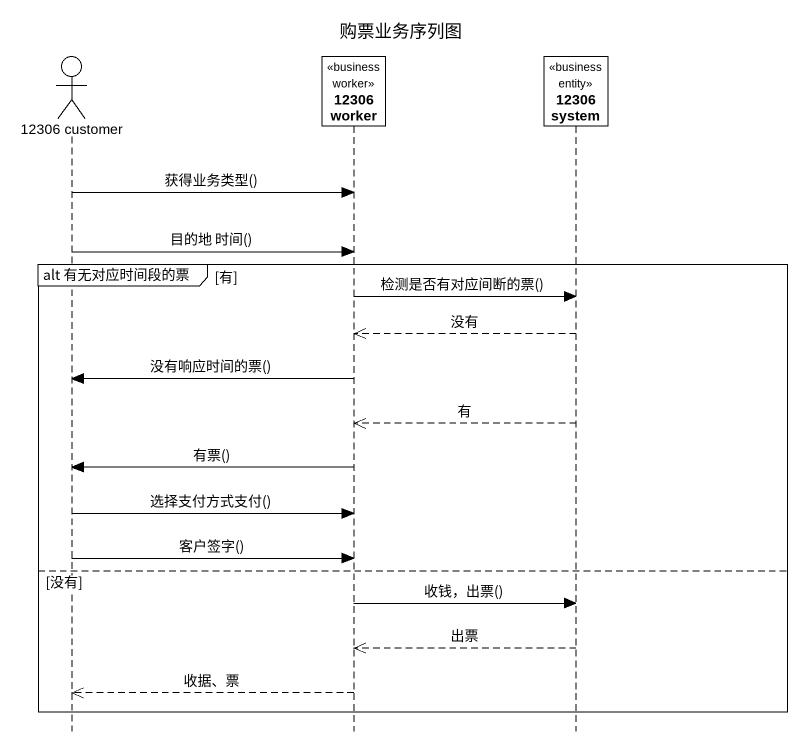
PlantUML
@startuml
title 购票业务序列图
hide footbox
actor "12306 customer" as a12306_customer
participant "12306 worker" as c12306_worker <<business worker>>
participant "12306 system" as c12306_system <<business entity>>

a12306_customer -> c12306_worker : 获得业务类型()
a12306_customer -> c12306_worker : 目的地 时间()
group alt 有无对应时间段的票 [有]
  c12306_worker -> c12306_system : 检测是否有对应间断的票()
  c12306_system -->> c12306_worker : 没有
  c12306_worker -> a12306_customer : 没有响应时间的票()
  c12306_system -->> c12306_worker : 有
  c12306_worker -> a12306_customer : 有票()
  a12306_customer -> c12306_worker : 选择支付方式支付()
  a12306_customer -> c12306_worker : 客户签字()
else 没有
  c12306_worker -> c12306_system : 收钱，出票()
  c12306_system -->> c12306_worker : 出票
  c12306_worker -->> a12306_customer : 收据、票
end
@enduml
